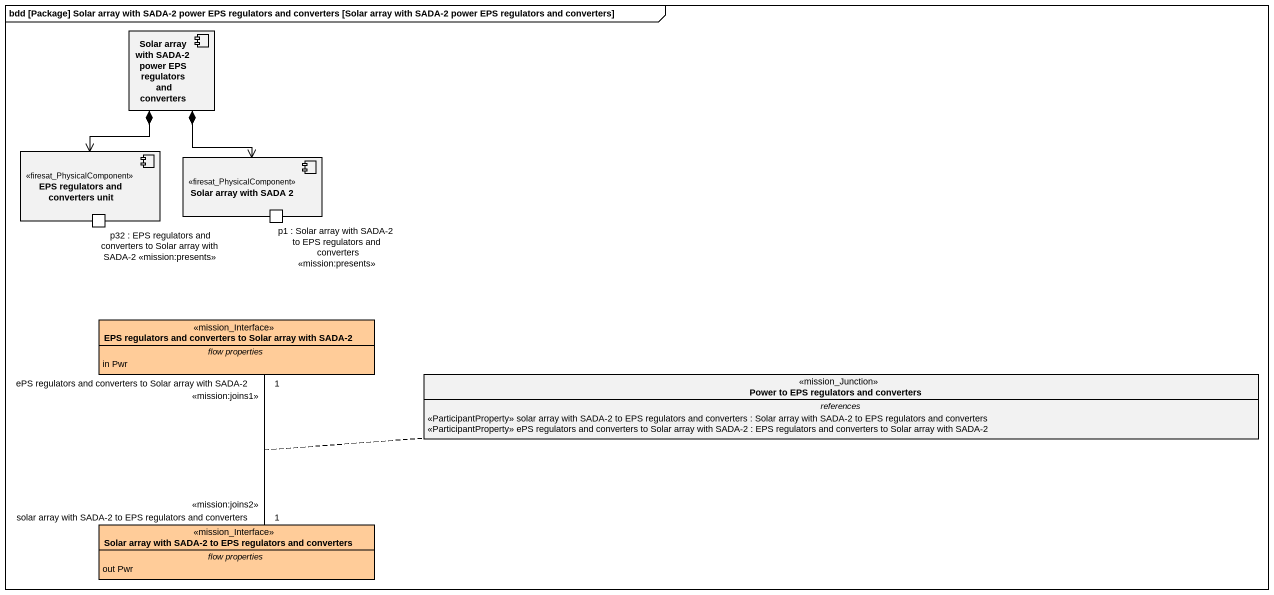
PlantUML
@startuml
mainframe bdd [Package] Solar array with SADA-2 power EPS regulators and converters [Solar array with SADA-2 power EPS regulators and converters]
allowmixing
hide circle
hide empty members
component "Solar array with SADA-2 power EPS regulators and converters" as Solar_array_with_SADA_2
component "EPS regulators and converters unit" as EPS_regulators_and <<firesat_PhysicalComponent>> {
  port "p32 : EPS regulators and converters to Solar array with SADA-2 <<mission:presents>>" as p32_EPS_regulators_and
}
component "Solar array with SADA 2" as Solar_array_with_SADA_2_2 <<firesat_PhysicalComponent>> {
  port "p1 : Solar array with SADA-2 to EPS regulators and converters <<mission:presents>>" as p1_Solar_array_with_SADA_2
}
class "EPS regulators and converters to Solar array with SADA-2" as EPS_regulators_and_2 <<mission_Interface>> #FFCC99 {
  -- flow properties --
  in Pwr
}
class "Power to EPS regulators and converters" as Power_to_EPS_regulators_and <<mission_Junction>> {
  -- references --
  <<ParticipantProperty>> solar array with SADA-2 to EPS regulators and converters : Solar array with SADA-2 to EPS regulators and converters
  <<ParticipantProperty>> ePS regulators and converters to Solar array with SADA-2 : EPS regulators and converters to Solar array with SADA-2
}
class "Solar array with SADA-2 to EPS regulators and converters" as Solar_array_with_SADA_2_to <<mission_Interface>> #FFCC99 {
  -- flow properties --
  out Pwr
}
Solar_array_with_SADA_2 *--> EPS_regulators_and
Solar_array_with_SADA_2 *--> Solar_array_with_SADA_2_2
EPS_regulators_and_2 "1\nePS regulators and converters to Solar array with SADA-2\n<<mission:joins1>>" -- "1\nsolar array with SADA-2 to EPS regulators and converters\n<<mission:joins2>>" Solar_array_with_SADA_2_to
(EPS_regulators_and_2, Solar_array_with_SADA_2_to) .. Power_to_EPS_regulators_and
@enduml
